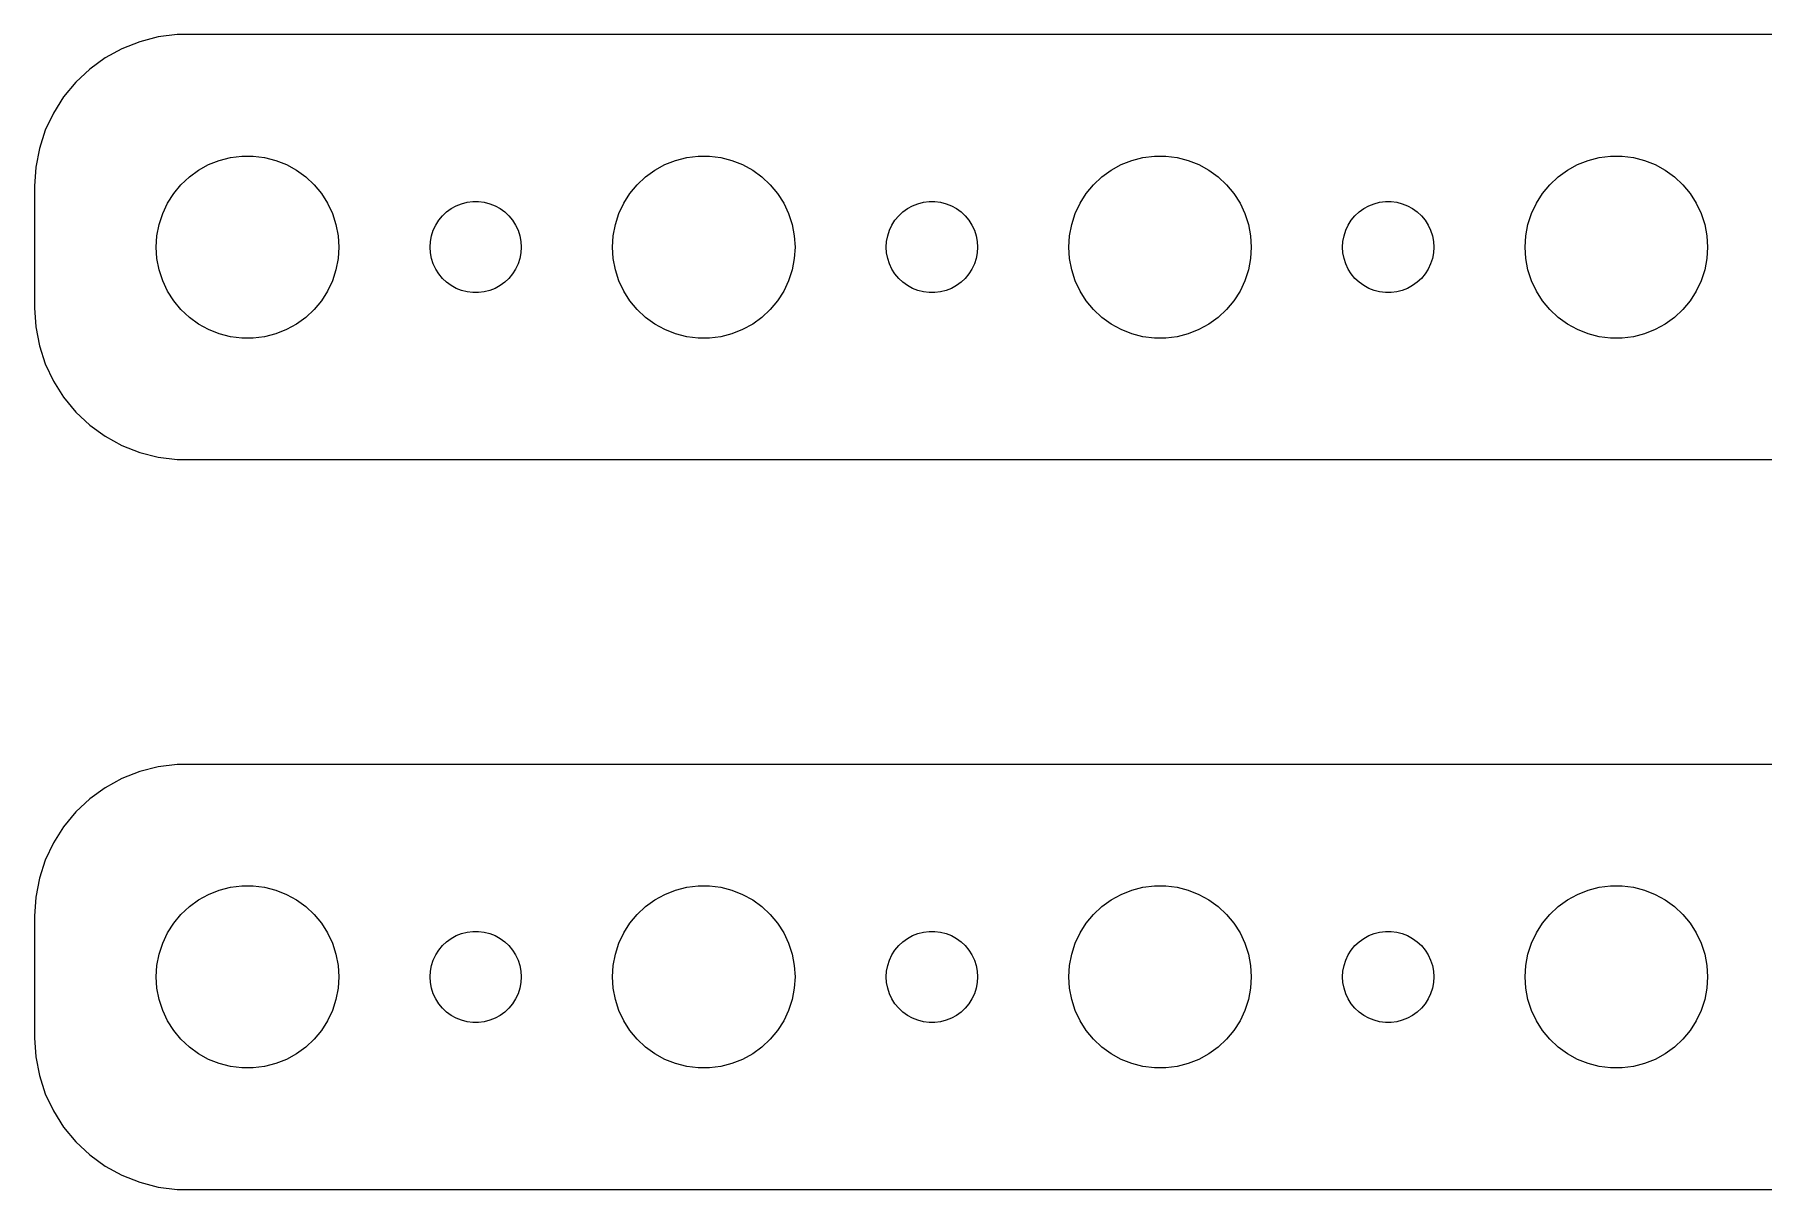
# Model space of a CAD drawing. Header units: metres. Extents: x -240 to 240, y 41 to 79.
# Drawn here: x -239.5 to -182.7, y 41 to 79 of the extents above; entities that cross this region are included whole.
import ezdxf

# ---------------------------------------------------------------- set-up
doc = ezdxf.new("R2010")
doc.units = ezdxf.units.M

msp = doc.modelspace()

# ---------------------------------------------------------------- linework, layer by layer
for p, q in [((-236.629, 78.5241), (-237.179, 78.2216)), ((-236.045, 78.7553), (-236.629, 78.5241)), ((-235.437, 78.9114), (-236.045, 78.7553)), ((-234.814, 78.9901), (-235.437, 78.9114)), ((234.814, 78.9901), (-234.814, 78.9901)), ((-237.179, 78.2216), (-237.687, 77.8526)), ((-238.145, 77.4227), (-238.545, 76.9389)), ((-237.687, 77.8526), (-238.145, 77.4227)), ((-238.545, 76.9389), (-238.882, 76.4088)), ((-238.882, 76.4088), (-239.149, 75.8406)), ((-239.149, 75.8406), (-239.343, 75.2434)), ((-239.343, 75.2434), (-239.461, 74.6267)), ((-239.461, 74.6267), (-239.5, 74)), ((-234.412, 74.3115), (-234.107, 74.533)), ((-234.107, 74.533), (-233.777, 74.7145)), ((-233.777, 74.7145), (-233.427, 74.8532)), ((-233.427, 74.8532), (-233.062, 74.9469)), ((-233.062, 74.9469), (-232.688, 74.9941)), ((-232.688, 74.9941), (-232.312, 74.9941)), ((-232.312, 74.9941), (-231.938, 74.9469)), ((-231.938, 74.9469), (-231.573, 74.8532)), ((-231.573, 74.8532), (-231.223, 74.7145)), ((-231.223, 74.7145), (-230.893, 74.533)), ((-230.893, 74.533), (-230.588, 74.3115)), ((-219.412, 74.3115), (-219.107, 74.533)), ((-219.107, 74.533), (-218.777, 74.7145)), ((-218.777, 74.7145), (-218.427, 74.8532)), ((-218.427, 74.8532), (-218.062, 74.9469)), ((-218.062, 74.9469), (-217.688, 74.9941)), ((-217.688, 74.9941), (-217.312, 74.9941)), ((-217.312, 74.9941), (-216.938, 74.9469)), ((-216.938, 74.9469), (-216.573, 74.8532)), ((-216.573, 74.8532), (-216.223, 74.7145)), ((-216.223, 74.7145), (-215.893, 74.533)), ((-215.893, 74.533), (-215.588, 74.3115)), ((-204.412, 74.3115), (-204.107, 74.533)), ((-204.107, 74.533), (-203.777, 74.7145)), ((-203.777, 74.7145), (-203.427, 74.8532)), ((-203.427, 74.8532), (-203.062, 74.9469)), ((-203.062, 74.9469), (-202.688, 74.9941)), ((-202.688, 74.9941), (-202.312, 74.9941)), ((-202.312, 74.9941), (-201.938, 74.9469)), ((-201.938, 74.9469), (-201.573, 74.8532)), ((-201.573, 74.8532), (-201.223, 74.7145)), ((-201.223, 74.7145), (-200.893, 74.533)), ((-200.893, 74.533), (-200.588, 74.3115)), ((-189.412, 74.3115), (-189.107, 74.533)), ((-189.107, 74.533), (-188.777, 74.7145)), ((-188.777, 74.7145), (-188.427, 74.8532)), ((-188.427, 74.8532), (-188.062, 74.9469)), ((-188.062, 74.9469), (-187.688, 74.9941)), ((-187.688, 74.9941), (-187.312, 74.9941)), ((-187.312, 74.9941), (-186.938, 74.9469)), ((-186.938, 74.9469), (-186.573, 74.8532)), ((-186.573, 74.8532), (-186.223, 74.7145)), ((-186.223, 74.7145), (-185.893, 74.533)), ((-185.893, 74.533), (-185.588, 74.3115)), ((-239.5, 74), (-239.5, 70)), ((-234.927, 73.7634), (-234.687, 74.0536)), ((-234.687, 74.0536), (-234.412, 74.3115)), ((-230.588, 74.3115), (-230.313, 74.0536)), ((-230.313, 74.0536), (-230.073, 73.7634)), ((-219.927, 73.7634), (-219.687, 74.0536)), ((-219.687, 74.0536), (-219.412, 74.3115)), ((-215.588, 74.3115), (-215.313, 74.0536)), ((-215.313, 74.0536), (-215.073, 73.7634)), ((-204.927, 73.7634), (-204.687, 74.0536)), ((-204.687, 74.0536), (-204.412, 74.3115)), ((-200.588, 74.3115), (-200.313, 74.0536)), ((-200.313, 74.0536), (-200.073, 73.7634)), ((-189.927, 73.7634), (-189.687, 74.0536)), ((-189.687, 74.0536), (-189.412, 74.3115)), ((-185.588, 74.3115), (-185.313, 74.0536)), ((-185.313, 74.0536), (-185.073, 73.7634)), ((-235.289, 73.1044), (-235.129, 73.4453)), ((-235.129, 73.4453), (-234.927, 73.7634)), ((-230.073, 73.7634), (-229.871, 73.4453)), ((-229.871, 73.4453), (-229.711, 73.1044)), ((-225.804, 73.2665), (-225.639, 73.3572)), ((-225.639, 73.3572), (-225.464, 73.4266)), ((-225.464, 73.4266), (-225.281, 73.4734)), ((-225.281, 73.4734), (-225.094, 73.497)), ((-225.094, 73.497), (-224.906, 73.497)), ((-224.906, 73.497), (-224.719, 73.4734)), ((-224.719, 73.4734), (-224.536, 73.4266)), ((-224.536, 73.4266), (-224.361, 73.3572)), ((-224.361, 73.3572), (-224.196, 73.2665)), ((-220.289, 73.1044), (-220.129, 73.4453)), ((-220.129, 73.4453), (-219.927, 73.7634)), ((-215.073, 73.7634), (-214.871, 73.4453)), ((-214.871, 73.4453), (-214.711, 73.1044)), ((-210.804, 73.2665), (-210.639, 73.3572)), ((-210.639, 73.3572), (-210.464, 73.4266)), ((-210.464, 73.4266), (-210.281, 73.4734)), ((-210.281, 73.4734), (-210.094, 73.497)), ((-210.094, 73.497), (-209.906, 73.497)), ((-209.906, 73.497), (-209.719, 73.4734)), ((-209.719, 73.4734), (-209.536, 73.4266)), ((-209.536, 73.4266), (-209.361, 73.3572)), ((-209.361, 73.3572), (-209.196, 73.2665)), ((-205.289, 73.1044), (-205.129, 73.4453)), ((-205.129, 73.4453), (-204.927, 73.7634)), ((-200.073, 73.7634), (-199.871, 73.4453)), ((-199.871, 73.4453), (-199.711, 73.1044)), ((-195.804, 73.2665), (-195.639, 73.3572)), ((-195.639, 73.3572), (-195.464, 73.4266)), ((-195.464, 73.4266), (-195.281, 73.4734)), ((-195.281, 73.4734), (-195.094, 73.497)), ((-195.094, 73.497), (-194.906, 73.497)), ((-194.906, 73.497), (-194.719, 73.4734)), ((-194.719, 73.4734), (-194.536, 73.4266)), ((-194.536, 73.4266), (-194.361, 73.3572)), ((-194.361, 73.3572), (-194.196, 73.2665)), ((-190.289, 73.1044), (-190.129, 73.4453)), ((-190.129, 73.4453), (-189.927, 73.7634)), ((-185.073, 73.7634), (-184.871, 73.4453)), ((-184.871, 73.4453), (-184.711, 73.1044)), ((-235.406, 72.7461), (-235.289, 73.1044)), ((-229.711, 73.1044), (-229.594, 72.7461)), ((-226.314, 72.7226), (-226.214, 72.8817)), ((-226.214, 72.8817), (-226.093, 73.0268)), ((-226.093, 73.0268), (-225.956, 73.1558)), ((-225.956, 73.1558), (-225.804, 73.2665)), ((-224.196, 73.2665), (-224.044, 73.1558)), ((-224.044, 73.1558), (-223.907, 73.0268)), ((-223.907, 73.0268), (-223.786, 72.8817)), ((-223.786, 72.8817), (-223.686, 72.7226)), ((-220.406, 72.7461), (-220.289, 73.1044)), ((-214.711, 73.1044), (-214.594, 72.7461)), ((-211.314, 72.7226), (-211.214, 72.8817)), ((-211.214, 72.8817), (-211.093, 73.0268)), ((-211.093, 73.0268), (-210.956, 73.1558)), ((-210.956, 73.1558), (-210.804, 73.2665)), ((-209.196, 73.2665), (-209.044, 73.1558)), ((-209.044, 73.1558), (-208.907, 73.0268)), ((-208.907, 73.0268), (-208.786, 72.8817)), ((-208.786, 72.8817), (-208.686, 72.7226)), ((-205.406, 72.7461), (-205.289, 73.1044)), ((-199.711, 73.1044), (-199.594, 72.7461)), ((-196.314, 72.7226), (-196.214, 72.8817)), ((-196.214, 72.8817), (-196.093, 73.0268)), ((-196.093, 73.0268), (-195.956, 73.1558)), ((-195.956, 73.1558), (-195.804, 73.2665)), ((-194.196, 73.2665), (-194.044, 73.1558)), ((-194.044, 73.1558), (-193.907, 73.0268)), ((-193.907, 73.0268), (-193.786, 72.8817)), ((-193.786, 72.8817), (-193.686, 72.7226)), ((-190.406, 72.7461), (-190.289, 73.1044)), ((-184.711, 73.1044), (-184.594, 72.7461)), ((-235.5, 72), (-235.476, 72.376)), ((-235.476, 72.376), (-235.406, 72.7461)), ((-229.594, 72.7461), (-229.524, 72.376)), ((-229.524, 72.376), (-229.5, 72)), ((-226.5, 72), (-226.488, 72.188)), ((-226.488, 72.188), (-226.453, 72.373)), ((-226.453, 72.373), (-226.395, 72.5522)), ((-226.395, 72.5522), (-226.314, 72.7226)), ((-223.686, 72.7226), (-223.605, 72.5522)), ((-223.605, 72.5522), (-223.547, 72.373)), ((-223.547, 72.373), (-223.512, 72.188)), ((-223.512, 72.188), (-223.5, 72)), ((-220.5, 72), (-220.476, 72.376)), ((-220.476, 72.376), (-220.406, 72.7461)), ((-214.594, 72.7461), (-214.524, 72.376)), ((-214.524, 72.376), (-214.5, 72)), ((-211.5, 72), (-211.488, 72.188)), ((-211.488, 72.188), (-211.453, 72.373)), ((-211.453, 72.373), (-211.395, 72.5522)), ((-211.395, 72.5522), (-211.314, 72.7226)), ((-208.686, 72.7226), (-208.605, 72.5522)), ((-208.605, 72.5522), (-208.547, 72.373)), ((-208.547, 72.373), (-208.512, 72.188)), ((-208.512, 72.188), (-208.5, 72)), ((-205.5, 72), (-205.476, 72.376)), ((-205.476, 72.376), (-205.406, 72.7461)), ((-199.594, 72.7461), (-199.524, 72.376)), ((-199.524, 72.376), (-199.5, 72)), ((-196.5, 72), (-196.488, 72.188)), ((-196.488, 72.188), (-196.453, 72.373)), ((-196.453, 72.373), (-196.395, 72.5522)), ((-196.395, 72.5522), (-196.314, 72.7226)), ((-193.686, 72.7226), (-193.605, 72.5522)), ((-193.605, 72.5522), (-193.547, 72.373)), ((-193.547, 72.373), (-193.512, 72.188)), ((-193.512, 72.188), (-193.5, 72)), ((-190.5, 72), (-190.476, 72.376)), ((-190.476, 72.376), (-190.406, 72.7461)), ((-184.594, 72.7461), (-184.524, 72.376)), ((-184.524, 72.376), (-184.5, 72)), ((-235.476, 71.624), (-235.5, 72)), ((-235.406, 71.2539), (-235.476, 71.624)), ((-229.524, 71.624), (-229.594, 71.2539)), ((-229.5, 72), (-229.524, 71.624)), ((-226.488, 71.812), (-226.5, 72)), ((-226.453, 71.627), (-226.488, 71.812)), ((-226.395, 71.4478), (-226.453, 71.627)), ((-223.547, 71.627), (-223.605, 71.4478)), ((-223.512, 71.812), (-223.547, 71.627)), ((-223.5, 72), (-223.512, 71.812)), ((-220.476, 71.624), (-220.5, 72)), ((-220.406, 71.2539), (-220.476, 71.624)), ((-214.524, 71.624), (-214.594, 71.2539)), ((-214.5, 72), (-214.524, 71.624)), ((-211.488, 71.812), (-211.5, 72)), ((-211.453, 71.627), (-211.488, 71.812)), ((-211.395, 71.4478), (-211.453, 71.627)), ((-208.547, 71.627), (-208.605, 71.4478)), ((-208.512, 71.812), (-208.547, 71.627)), ((-208.5, 72), (-208.512, 71.812)), ((-205.476, 71.624), (-205.5, 72)), ((-205.406, 71.2539), (-205.476, 71.624)), ((-199.524, 71.624), (-199.594, 71.2539)), ((-199.5, 72), (-199.524, 71.624)), ((-196.488, 71.812), (-196.5, 72)), ((-196.453, 71.627), (-196.488, 71.812)), ((-196.395, 71.4478), (-196.453, 71.627)), ((-193.547, 71.627), (-193.605, 71.4478)), ((-193.512, 71.812), (-193.547, 71.627)), ((-193.5, 72), (-193.512, 71.812)), ((-190.476, 71.624), (-190.5, 72)), ((-190.406, 71.2539), (-190.476, 71.624)), ((-184.524, 71.624), (-184.594, 71.2539)), ((-184.5, 72), (-184.524, 71.624)), ((-235.289, 70.8956), (-235.406, 71.2539)), ((-229.594, 71.2539), (-229.711, 70.8956)), ((-226.314, 71.2774), (-226.395, 71.4478)), ((-226.214, 71.1183), (-226.314, 71.2774)), ((-226.093, 70.9732), (-226.214, 71.1183)), ((-223.786, 71.1183), (-223.907, 70.9732)), ((-223.686, 71.2774), (-223.786, 71.1183)), ((-223.605, 71.4478), (-223.686, 71.2774)), ((-220.289, 70.8956), (-220.406, 71.2539)), ((-214.594, 71.2539), (-214.711, 70.8956)), ((-211.314, 71.2774), (-211.395, 71.4478)), ((-211.214, 71.1183), (-211.314, 71.2774)), ((-211.093, 70.9732), (-211.214, 71.1183)), ((-208.786, 71.1183), (-208.907, 70.9732)), ((-208.686, 71.2774), (-208.786, 71.1183)), ((-208.605, 71.4478), (-208.686, 71.2774)), ((-205.289, 70.8956), (-205.406, 71.2539)), ((-199.594, 71.2539), (-199.711, 70.8956)), ((-196.314, 71.2774), (-196.395, 71.4478)), ((-196.214, 71.1183), (-196.314, 71.2774)), ((-196.093, 70.9732), (-196.214, 71.1183)), ((-193.786, 71.1183), (-193.907, 70.9732)), ((-193.686, 71.2774), (-193.786, 71.1183)), ((-193.605, 71.4478), (-193.686, 71.2774)), ((-190.289, 70.8956), (-190.406, 71.2539)), ((-184.594, 71.2539), (-184.711, 70.8956)), ((-235.129, 70.5547), (-235.289, 70.8956)), ((-234.927, 70.2366), (-235.129, 70.5547)), ((-229.871, 70.5547), (-230.073, 70.2366)), ((-229.711, 70.8956), (-229.871, 70.5547)), ((-225.956, 70.8442), (-226.093, 70.9732)), ((-225.804, 70.7335), (-225.956, 70.8442)), ((-225.639, 70.6428), (-225.804, 70.7335)), ((-225.464, 70.5734), (-225.639, 70.6428)), ((-225.281, 70.5266), (-225.464, 70.5734)), ((-225.094, 70.503), (-225.281, 70.5266)), ((-224.906, 70.503), (-225.094, 70.503)), ((-224.719, 70.5266), (-224.906, 70.503)), ((-224.536, 70.5734), (-224.719, 70.5266)), ((-224.361, 70.6428), (-224.536, 70.5734)), ((-224.196, 70.7335), (-224.361, 70.6428)), ((-224.044, 70.8442), (-224.196, 70.7335)), ((-223.907, 70.9732), (-224.044, 70.8442)), ((-220.129, 70.5547), (-220.289, 70.8956)), ((-219.927, 70.2366), (-220.129, 70.5547)), ((-214.871, 70.5547), (-215.073, 70.2366)), ((-214.711, 70.8956), (-214.871, 70.5547)), ((-210.956, 70.8442), (-211.093, 70.9732)), ((-210.804, 70.7335), (-210.956, 70.8442)), ((-210.639, 70.6428), (-210.804, 70.7335)), ((-210.464, 70.5734), (-210.639, 70.6428)), ((-210.281, 70.5266), (-210.464, 70.5734)), ((-210.094, 70.503), (-210.281, 70.5266)), ((-209.906, 70.503), (-210.094, 70.503)), ((-209.719, 70.5266), (-209.906, 70.503)), ((-209.536, 70.5734), (-209.719, 70.5266)), ((-209.361, 70.6428), (-209.536, 70.5734)), ((-209.196, 70.7335), (-209.361, 70.6428)), ((-209.044, 70.8442), (-209.196, 70.7335)), ((-208.907, 70.9732), (-209.044, 70.8442)), ((-205.129, 70.5547), (-205.289, 70.8956)), ((-204.927, 70.2366), (-205.129, 70.5547)), ((-199.871, 70.5547), (-200.073, 70.2366)), ((-199.711, 70.8956), (-199.871, 70.5547)), ((-195.956, 70.8442), (-196.093, 70.9732)), ((-195.804, 70.7335), (-195.956, 70.8442)), ((-195.639, 70.6428), (-195.804, 70.7335)), ((-195.464, 70.5734), (-195.639, 70.6428)), ((-195.281, 70.5266), (-195.464, 70.5734)), ((-195.094, 70.503), (-195.281, 70.5266)), ((-194.906, 70.503), (-195.094, 70.503)), ((-194.719, 70.5266), (-194.906, 70.503)), ((-194.536, 70.5734), (-194.719, 70.5266)), ((-194.361, 70.6428), (-194.536, 70.5734)), ((-194.196, 70.7335), (-194.361, 70.6428)), ((-194.044, 70.8442), (-194.196, 70.7335)), ((-193.907, 70.9732), (-194.044, 70.8442)), ((-190.129, 70.5547), (-190.289, 70.8956)), ((-189.927, 70.2366), (-190.129, 70.5547)), ((-184.871, 70.5547), (-185.073, 70.2366)), ((-184.711, 70.8956), (-184.871, 70.5547)), ((-239.5, 70), (-239.461, 69.3733)), ((-234.687, 69.9464), (-234.927, 70.2366)), ((-234.412, 69.6885), (-234.687, 69.9464)), ((-230.313, 69.9464), (-230.588, 69.6885)), ((-230.073, 70.2366), (-230.313, 69.9464)), ((-219.687, 69.9464), (-219.927, 70.2366)), ((-219.412, 69.6885), (-219.687, 69.9464)), ((-215.313, 69.9464), (-215.588, 69.6885)), ((-215.073, 70.2366), (-215.313, 69.9464)), ((-204.687, 69.9464), (-204.927, 70.2366)), ((-204.412, 69.6885), (-204.687, 69.9464)), ((-200.313, 69.9464), (-200.588, 69.6885)), ((-200.073, 70.2366), (-200.313, 69.9464)), ((-189.687, 69.9464), (-189.927, 70.2366)), ((-189.412, 69.6885), (-189.687, 69.9464)), ((-185.313, 69.9464), (-185.588, 69.6885)), ((-185.073, 70.2366), (-185.313, 69.9464)), ((-239.461, 69.3733), (-239.343, 68.7566)), ((-234.107, 69.467), (-234.412, 69.6885)), ((-233.777, 69.2855), (-234.107, 69.467)), ((-230.893, 69.467), (-231.223, 69.2855)), ((-230.588, 69.6885), (-230.893, 69.467)), ((-219.107, 69.467), (-219.412, 69.6885)), ((-218.777, 69.2855), (-219.107, 69.467)), ((-215.893, 69.467), (-216.223, 69.2855)), ((-215.588, 69.6885), (-215.893, 69.467)), ((-204.107, 69.467), (-204.412, 69.6885)), ((-203.777, 69.2855), (-204.107, 69.467)), ((-200.893, 69.467), (-201.223, 69.2855)), ((-200.588, 69.6885), (-200.893, 69.467)), ((-189.107, 69.467), (-189.412, 69.6885)), ((-188.777, 69.2855), (-189.107, 69.467)), ((-185.893, 69.467), (-186.223, 69.2855)), ((-185.588, 69.6885), (-185.893, 69.467)), ((-233.427, 69.1468), (-233.777, 69.2855)), ((-233.062, 69.0531), (-233.427, 69.1468)), ((-232.688, 69.0059), (-233.062, 69.0531)), ((-232.312, 69.0059), (-232.688, 69.0059)), ((-231.938, 69.0531), (-232.312, 69.0059)), ((-231.573, 69.1468), (-231.938, 69.0531)), ((-231.223, 69.2855), (-231.573, 69.1468)), ((-218.427, 69.1468), (-218.777, 69.2855)), ((-218.062, 69.0531), (-218.427, 69.1468)), ((-217.688, 69.0059), (-218.062, 69.0531)), ((-217.312, 69.0059), (-217.688, 69.0059)), ((-216.938, 69.0531), (-217.312, 69.0059)), ((-216.573, 69.1468), (-216.938, 69.0531)), ((-216.223, 69.2855), (-216.573, 69.1468)), ((-203.427, 69.1468), (-203.777, 69.2855)), ((-203.062, 69.0531), (-203.427, 69.1468)), ((-202.688, 69.0059), (-203.062, 69.0531)), ((-202.312, 69.0059), (-202.688, 69.0059)), ((-201.938, 69.0531), (-202.312, 69.0059)), ((-201.573, 69.1468), (-201.938, 69.0531)), ((-201.223, 69.2855), (-201.573, 69.1468)), ((-188.427, 69.1468), (-188.777, 69.2855)), ((-188.062, 69.0531), (-188.427, 69.1468)), ((-187.688, 69.0059), (-188.062, 69.0531)), ((-187.312, 69.0059), (-187.688, 69.0059)), ((-186.938, 69.0531), (-187.312, 69.0059)), ((-186.573, 69.1468), (-186.938, 69.0531)), ((-186.223, 69.2855), (-186.573, 69.1468)), ((-239.343, 68.7566), (-239.149, 68.1594)), ((-239.149, 68.1594), (-238.882, 67.5912)), ((-238.882, 67.5912), (-238.545, 67.0611)), ((-238.545, 67.0611), (-238.145, 66.5773)), ((-238.145, 66.5773), (-237.687, 66.1474)), ((-237.687, 66.1474), (-237.179, 65.7784)), ((-237.179, 65.7784), (-236.629, 65.4759)), ((-236.629, 65.4759), (-236.045, 65.2447)), ((-236.045, 65.2447), (-235.437, 65.0886)), ((-235.437, 65.0886), (-234.814, 65.0099)), ((-234.814, 65.0099), (234.814, 65.0099)), ((-236.045, 54.7553), (-236.629, 54.5241)), ((-235.437, 54.9114), (-236.045, 54.7553)), ((-234.814, 54.9901), (-235.437, 54.9114)), ((234.814, 54.9901), (-234.814, 54.9901)), ((-237.179, 54.2216), (-237.687, 53.8526)), ((-236.629, 54.5241), (-237.179, 54.2216)), ((-237.687, 53.8526), (-238.145, 53.4227)), ((-238.545, 52.9389), (-238.882, 52.4088)), ((-238.145, 53.4227), (-238.545, 52.9389)), ((-238.882, 52.4088), (-239.149, 51.8406)), ((-239.149, 51.8406), (-239.343, 51.2434)), ((-239.343, 51.2434), (-239.461, 50.6267)), ((-239.461, 50.6267), (-239.5, 50)), ((-234.107, 50.533), (-233.777, 50.7145)), ((-233.777, 50.7145), (-233.427, 50.8532)), ((-233.427, 50.8532), (-233.062, 50.9469)), ((-233.062, 50.9469), (-232.688, 50.9941)), ((-232.688, 50.9941), (-232.312, 50.9941)), ((-232.312, 50.9941), (-231.938, 50.9469)), ((-231.938, 50.9469), (-231.573, 50.8532)), ((-231.573, 50.8532), (-231.223, 50.7145)), ((-231.223, 50.7145), (-230.893, 50.533)), ((-219.107, 50.533), (-218.777, 50.7145)), ((-218.777, 50.7145), (-218.427, 50.8532)), ((-218.427, 50.8532), (-218.062, 50.9469)), ((-218.062, 50.9469), (-217.688, 50.9941)), ((-217.688, 50.9941), (-217.312, 50.9941)), ((-217.312, 50.9941), (-216.938, 50.9469)), ((-216.938, 50.9469), (-216.573, 50.8532)), ((-216.573, 50.8532), (-216.223, 50.7145)), ((-216.223, 50.7145), (-215.893, 50.533)), ((-204.107, 50.533), (-203.777, 50.7145)), ((-203.777, 50.7145), (-203.427, 50.8532)), ((-203.427, 50.8532), (-203.062, 50.9469)), ((-203.062, 50.9469), (-202.688, 50.9941)), ((-202.688, 50.9941), (-202.312, 50.9941)), ((-202.312, 50.9941), (-201.938, 50.9469)), ((-201.938, 50.9469), (-201.573, 50.8532)), ((-201.573, 50.8532), (-201.223, 50.7145)), ((-201.223, 50.7145), (-200.893, 50.533)), ((-189.107, 50.533), (-188.777, 50.7145)), ((-188.777, 50.7145), (-188.427, 50.8532)), ((-188.427, 50.8532), (-188.062, 50.9469)), ((-188.062, 50.9469), (-187.688, 50.9941)), ((-187.688, 50.9941), (-187.312, 50.9941)), ((-187.312, 50.9941), (-186.938, 50.9469)), ((-186.938, 50.9469), (-186.573, 50.8532)), ((-186.573, 50.8532), (-186.223, 50.7145)), ((-186.223, 50.7145), (-185.893, 50.533)), ((-234.927, 49.7634), (-234.687, 50.0536)), ((-234.687, 50.0536), (-234.412, 50.3115)), ((-234.412, 50.3115), (-234.107, 50.533)), ((-230.893, 50.533), (-230.588, 50.3115)), ((-230.588, 50.3115), (-230.313, 50.0536)), ((-230.313, 50.0536), (-230.073, 49.7634)), ((-219.927, 49.7634), (-219.687, 50.0536)), ((-219.687, 50.0536), (-219.412, 50.3115)), ((-219.412, 50.3115), (-219.107, 50.533)), ((-215.893, 50.533), (-215.588, 50.3115)), ((-215.588, 50.3115), (-215.313, 50.0536)), ((-215.313, 50.0536), (-215.073, 49.7634)), ((-204.927, 49.7634), (-204.687, 50.0536)), ((-204.687, 50.0536), (-204.412, 50.3115)), ((-204.412, 50.3115), (-204.107, 50.533)), ((-200.893, 50.533), (-200.588, 50.3115)), ((-200.588, 50.3115), (-200.313, 50.0536)), ((-200.313, 50.0536), (-200.073, 49.7634)), ((-189.927, 49.7634), (-189.687, 50.0536)), ((-189.687, 50.0536), (-189.412, 50.3115)), ((-189.412, 50.3115), (-189.107, 50.533)), ((-185.893, 50.533), (-185.588, 50.3115)), ((-185.588, 50.3115), (-185.313, 50.0536)), ((-185.313, 50.0536), (-185.073, 49.7634)), ((-239.5, 50), (-239.5, 46)), ((-235.129, 49.4453), (-234.927, 49.7634)), ((-230.073, 49.7634), (-229.871, 49.4453)), ((-225.464, 49.4266), (-225.281, 49.4734)), ((-225.281, 49.4734), (-225.094, 49.497)), ((-225.094, 49.497), (-224.906, 49.497)), ((-224.906, 49.497), (-224.719, 49.4734)), ((-224.719, 49.4734), (-224.536, 49.4266)), ((-220.129, 49.4453), (-219.927, 49.7634)), ((-215.073, 49.7634), (-214.871, 49.4453)), ((-210.464, 49.4266), (-210.281, 49.4734)), ((-210.281, 49.4734), (-210.094, 49.497)), ((-210.094, 49.497), (-209.906, 49.497)), ((-209.906, 49.497), (-209.719, 49.4734)), ((-209.719, 49.4734), (-209.536, 49.4266)), ((-205.129, 49.4453), (-204.927, 49.7634)), ((-200.073, 49.7634), (-199.871, 49.4453)), ((-195.464, 49.4266), (-195.281, 49.4734)), ((-195.281, 49.4734), (-195.094, 49.497)), ((-195.094, 49.497), (-194.906, 49.497)), ((-194.906, 49.497), (-194.719, 49.4734)), ((-194.719, 49.4734), (-194.536, 49.4266)), ((-190.129, 49.4453), (-189.927, 49.7634)), ((-185.073, 49.7634), (-184.871, 49.4453)), ((-235.406, 48.7461), (-235.289, 49.1044)), ((-235.289, 49.1044), (-235.129, 49.4453)), ((-229.871, 49.4453), (-229.711, 49.1044)), ((-229.711, 49.1044), (-229.594, 48.7461)), ((-226.314, 48.7226), (-226.214, 48.8817)), ((-226.214, 48.8817), (-226.093, 49.0268)), ((-226.093, 49.0268), (-225.956, 49.1558)), ((-225.956, 49.1558), (-225.804, 49.2665)), ((-225.804, 49.2665), (-225.639, 49.3572)), ((-225.639, 49.3572), (-225.464, 49.4266)), ((-224.536, 49.4266), (-224.361, 49.3572)), ((-224.361, 49.3572), (-224.196, 49.2665)), ((-224.196, 49.2665), (-224.044, 49.1558)), ((-224.044, 49.1558), (-223.907, 49.0268)), ((-223.907, 49.0268), (-223.786, 48.8817)), ((-223.786, 48.8817), (-223.686, 48.7226)), ((-220.406, 48.7461), (-220.289, 49.1044)), ((-220.289, 49.1044), (-220.129, 49.4453)), ((-214.871, 49.4453), (-214.711, 49.1044)), ((-214.711, 49.1044), (-214.594, 48.7461)), ((-211.314, 48.7226), (-211.214, 48.8817)), ((-211.214, 48.8817), (-211.093, 49.0268)), ((-211.093, 49.0268), (-210.956, 49.1558)), ((-210.956, 49.1558), (-210.804, 49.2665)), ((-210.804, 49.2665), (-210.639, 49.3572)), ((-210.639, 49.3572), (-210.464, 49.4266)), ((-209.536, 49.4266), (-209.361, 49.3572)), ((-209.361, 49.3572), (-209.196, 49.2665)), ((-209.196, 49.2665), (-209.044, 49.1558)), ((-209.044, 49.1558), (-208.907, 49.0268)), ((-208.907, 49.0268), (-208.786, 48.8817)), ((-208.786, 48.8817), (-208.686, 48.7226)), ((-205.406, 48.7461), (-205.289, 49.1044)), ((-205.289, 49.1044), (-205.129, 49.4453)), ((-199.871, 49.4453), (-199.711, 49.1044)), ((-199.711, 49.1044), (-199.594, 48.7461)), ((-196.314, 48.7226), (-196.214, 48.8817)), ((-196.214, 48.8817), (-196.093, 49.0268)), ((-196.093, 49.0268), (-195.956, 49.1558)), ((-195.956, 49.1558), (-195.804, 49.2665)), ((-195.804, 49.2665), (-195.639, 49.3572)), ((-195.639, 49.3572), (-195.464, 49.4266)), ((-194.536, 49.4266), (-194.361, 49.3572)), ((-194.361, 49.3572), (-194.196, 49.2665)), ((-194.196, 49.2665), (-194.044, 49.1558)), ((-194.044, 49.1558), (-193.907, 49.0268)), ((-193.907, 49.0268), (-193.786, 48.8817)), ((-193.786, 48.8817), (-193.686, 48.7226)), ((-190.406, 48.7461), (-190.289, 49.1044)), ((-190.289, 49.1044), (-190.129, 49.4453)), ((-184.871, 49.4453), (-184.711, 49.1044)), ((-184.711, 49.1044), (-184.594, 48.7461)), ((-235.5, 48), (-235.476, 48.376)), ((-235.476, 48.376), (-235.406, 48.7461)), ((-229.594, 48.7461), (-229.524, 48.376)), ((-229.524, 48.376), (-229.5, 48)), ((-226.488, 48.188), (-226.453, 48.373)), ((-226.453, 48.373), (-226.395, 48.5522)), ((-226.395, 48.5522), (-226.314, 48.7226)), ((-223.686, 48.7226), (-223.605, 48.5522)), ((-223.605, 48.5522), (-223.547, 48.373)), ((-223.547, 48.373), (-223.512, 48.188)), ((-220.5, 48), (-220.476, 48.376)), ((-220.476, 48.376), (-220.406, 48.7461)), ((-214.594, 48.7461), (-214.524, 48.376)), ((-214.524, 48.376), (-214.5, 48)), ((-211.488, 48.188), (-211.453, 48.373)), ((-211.453, 48.373), (-211.395, 48.5522)), ((-211.395, 48.5522), (-211.314, 48.7226)), ((-208.686, 48.7226), (-208.605, 48.5522)), ((-208.605, 48.5522), (-208.547, 48.373)), ((-208.547, 48.373), (-208.512, 48.188)), ((-205.5, 48), (-205.476, 48.376)), ((-205.476, 48.376), (-205.406, 48.7461)), ((-199.594, 48.7461), (-199.524, 48.376)), ((-199.524, 48.376), (-199.5, 48)), ((-196.488, 48.188), (-196.453, 48.373)), ((-196.453, 48.373), (-196.395, 48.5522)), ((-196.395, 48.5522), (-196.314, 48.7226)), ((-193.686, 48.7226), (-193.605, 48.5522)), ((-193.605, 48.5522), (-193.547, 48.373)), ((-193.547, 48.373), (-193.512, 48.188)), ((-190.5, 48), (-190.476, 48.376)), ((-190.476, 48.376), (-190.406, 48.7461)), ((-184.594, 48.7461), (-184.524, 48.376)), ((-184.524, 48.376), (-184.5, 48)), ((-235.476, 47.624), (-235.5, 48)), ((-229.5, 48), (-229.524, 47.624)), ((-226.5, 48), (-226.488, 48.188)), ((-226.488, 47.812), (-226.5, 48)), ((-226.453, 47.627), (-226.488, 47.812)), ((-223.512, 47.812), (-223.547, 47.627)), ((-223.512, 48.188), (-223.5, 48)), ((-223.5, 48), (-223.512, 47.812)), ((-220.476, 47.624), (-220.5, 48)), ((-214.5, 48), (-214.524, 47.624)), ((-211.5, 48), (-211.488, 48.188)), ((-211.488, 47.812), (-211.5, 48)), ((-211.453, 47.627), (-211.488, 47.812)), ((-208.512, 47.812), (-208.547, 47.627)), ((-208.512, 48.188), (-208.5, 48)), ((-208.5, 48), (-208.512, 47.812)), ((-205.476, 47.624), (-205.5, 48)), ((-199.5, 48), (-199.524, 47.624)), ((-196.5, 48), (-196.488, 48.188)), ((-196.488, 47.812), (-196.5, 48)), ((-196.453, 47.627), (-196.488, 47.812)), ((-193.512, 47.812), (-193.547, 47.627)), ((-193.512, 48.188), (-193.5, 48)), ((-193.5, 48), (-193.512, 47.812)), ((-190.476, 47.624), (-190.5, 48)), ((-184.5, 48), (-184.524, 47.624)), ((-235.406, 47.2539), (-235.476, 47.624)), ((-235.289, 46.8956), (-235.406, 47.2539)), ((-229.594, 47.2539), (-229.711, 46.8956)), ((-229.524, 47.624), (-229.594, 47.2539)), ((-226.395, 47.4478), (-226.453, 47.627)), ((-226.314, 47.2774), (-226.395, 47.4478)), ((-226.214, 47.1183), (-226.314, 47.2774)), ((-223.686, 47.2774), (-223.786, 47.1183)), ((-223.605, 47.4478), (-223.686, 47.2774)), ((-223.547, 47.627), (-223.605, 47.4478)), ((-220.406, 47.2539), (-220.476, 47.624)), ((-220.289, 46.8956), (-220.406, 47.2539)), ((-214.594, 47.2539), (-214.711, 46.8956)), ((-214.524, 47.624), (-214.594, 47.2539)), ((-211.395, 47.4478), (-211.453, 47.627)), ((-211.314, 47.2774), (-211.395, 47.4478)), ((-211.214, 47.1183), (-211.314, 47.2774)), ((-208.686, 47.2774), (-208.786, 47.1183)), ((-208.605, 47.4478), (-208.686, 47.2774)), ((-208.547, 47.627), (-208.605, 47.4478)), ((-205.406, 47.2539), (-205.476, 47.624)), ((-205.289, 46.8956), (-205.406, 47.2539)), ((-199.594, 47.2539), (-199.711, 46.8956)), ((-199.524, 47.624), (-199.594, 47.2539)), ((-196.395, 47.4478), (-196.453, 47.627)), ((-196.314, 47.2774), (-196.395, 47.4478)), ((-196.214, 47.1183), (-196.314, 47.2774)), ((-193.686, 47.2774), (-193.786, 47.1183)), ((-193.605, 47.4478), (-193.686, 47.2774)), ((-193.547, 47.627), (-193.605, 47.4478)), ((-190.406, 47.2539), (-190.476, 47.624)), ((-190.289, 46.8956), (-190.406, 47.2539)), ((-184.594, 47.2539), (-184.711, 46.8956)), ((-184.524, 47.624), (-184.594, 47.2539)), ((-235.129, 46.5547), (-235.289, 46.8956)), ((-229.711, 46.8956), (-229.871, 46.5547)), ((-226.093, 46.9732), (-226.214, 47.1183)), ((-225.956, 46.8442), (-226.093, 46.9732)), ((-225.804, 46.7335), (-225.956, 46.8442)), ((-225.639, 46.6428), (-225.804, 46.7335)), ((-225.464, 46.5734), (-225.639, 46.6428)), ((-224.361, 46.6428), (-224.536, 46.5734)), ((-224.196, 46.7335), (-224.361, 46.6428)), ((-224.044, 46.8442), (-224.196, 46.7335)), ((-223.907, 46.9732), (-224.044, 46.8442)), ((-223.786, 47.1183), (-223.907, 46.9732)), ((-220.129, 46.5547), (-220.289, 46.8956)), ((-214.711, 46.8956), (-214.871, 46.5547)), ((-211.093, 46.9732), (-211.214, 47.1183)), ((-210.956, 46.8442), (-211.093, 46.9732)), ((-210.804, 46.7335), (-210.956, 46.8442)), ((-210.639, 46.6428), (-210.804, 46.7335)), ((-210.464, 46.5734), (-210.639, 46.6428)), ((-209.361, 46.6428), (-209.536, 46.5734)), ((-209.196, 46.7335), (-209.361, 46.6428)), ((-209.044, 46.8442), (-209.196, 46.7335)), ((-208.907, 46.9732), (-209.044, 46.8442)), ((-208.786, 47.1183), (-208.907, 46.9732)), ((-205.129, 46.5547), (-205.289, 46.8956)), ((-199.711, 46.8956), (-199.871, 46.5547)), ((-196.093, 46.9732), (-196.214, 47.1183)), ((-195.956, 46.8442), (-196.093, 46.9732)), ((-195.804, 46.7335), (-195.956, 46.8442)), ((-195.639, 46.6428), (-195.804, 46.7335)), ((-195.464, 46.5734), (-195.639, 46.6428)), ((-194.361, 46.6428), (-194.536, 46.5734)), ((-194.196, 46.7335), (-194.361, 46.6428)), ((-194.044, 46.8442), (-194.196, 46.7335)), ((-193.907, 46.9732), (-194.044, 46.8442)), ((-193.786, 47.1183), (-193.907, 46.9732)), ((-190.129, 46.5547), (-190.289, 46.8956)), ((-184.711, 46.8956), (-184.871, 46.5547)), ((-234.927, 46.2366), (-235.129, 46.5547)), ((-234.687, 45.9464), (-234.927, 46.2366)), ((-230.073, 46.2366), (-230.313, 45.9464)), ((-229.871, 46.5547), (-230.073, 46.2366)), ((-225.281, 46.5266), (-225.464, 46.5734)), ((-225.094, 46.503), (-225.281, 46.5266)), ((-224.906, 46.503), (-225.094, 46.503)), ((-224.719, 46.5266), (-224.906, 46.503)), ((-224.536, 46.5734), (-224.719, 46.5266)), ((-219.927, 46.2366), (-220.129, 46.5547)), ((-219.687, 45.9464), (-219.927, 46.2366)), ((-215.073, 46.2366), (-215.313, 45.9464)), ((-214.871, 46.5547), (-215.073, 46.2366)), ((-210.281, 46.5266), (-210.464, 46.5734)), ((-210.094, 46.503), (-210.281, 46.5266)), ((-209.906, 46.503), (-210.094, 46.503)), ((-209.719, 46.5266), (-209.906, 46.503)), ((-209.536, 46.5734), (-209.719, 46.5266)), ((-204.927, 46.2366), (-205.129, 46.5547)), ((-204.687, 45.9464), (-204.927, 46.2366)), ((-200.073, 46.2366), (-200.313, 45.9464)), ((-199.871, 46.5547), (-200.073, 46.2366)), ((-195.281, 46.5266), (-195.464, 46.5734)), ((-195.094, 46.503), (-195.281, 46.5266)), ((-194.906, 46.503), (-195.094, 46.503)), ((-194.719, 46.5266), (-194.906, 46.503)), ((-194.536, 46.5734), (-194.719, 46.5266)), ((-189.927, 46.2366), (-190.129, 46.5547)), ((-189.687, 45.9464), (-189.927, 46.2366)), ((-185.073, 46.2366), (-185.313, 45.9464)), ((-184.871, 46.5547), (-185.073, 46.2366)), ((-239.5, 46), (-239.461, 45.3733)), ((-234.412, 45.6885), (-234.687, 45.9464)), ((-234.107, 45.467), (-234.412, 45.6885)), ((-230.588, 45.6885), (-230.893, 45.467)), ((-230.313, 45.9464), (-230.588, 45.6885)), ((-219.412, 45.6885), (-219.687, 45.9464)), ((-219.107, 45.467), (-219.412, 45.6885)), ((-215.588, 45.6885), (-215.893, 45.467)), ((-215.313, 45.9464), (-215.588, 45.6885)), ((-204.412, 45.6885), (-204.687, 45.9464)), ((-204.107, 45.467), (-204.412, 45.6885)), ((-200.588, 45.6885), (-200.893, 45.467)), ((-200.313, 45.9464), (-200.588, 45.6885)), ((-189.412, 45.6885), (-189.687, 45.9464)), ((-189.107, 45.467), (-189.412, 45.6885)), ((-185.588, 45.6885), (-185.893, 45.467)), ((-185.313, 45.9464), (-185.588, 45.6885)), ((-239.461, 45.3733), (-239.343, 44.7566)), ((-233.777, 45.2855), (-234.107, 45.467)), ((-233.427, 45.1468), (-233.777, 45.2855)), ((-233.062, 45.0531), (-233.427, 45.1468)), ((-232.688, 45.0059), (-233.062, 45.0531)), ((-232.312, 45.0059), (-232.688, 45.0059)), ((-231.938, 45.0531), (-232.312, 45.0059)), ((-231.573, 45.1468), (-231.938, 45.0531)), ((-231.223, 45.2855), (-231.573, 45.1468)), ((-230.893, 45.467), (-231.223, 45.2855)), ((-218.777, 45.2855), (-219.107, 45.467)), ((-218.427, 45.1468), (-218.777, 45.2855)), ((-218.062, 45.0531), (-218.427, 45.1468)), ((-217.688, 45.0059), (-218.062, 45.0531)), ((-217.312, 45.0059), (-217.688, 45.0059)), ((-216.938, 45.0531), (-217.312, 45.0059)), ((-216.573, 45.1468), (-216.938, 45.0531)), ((-216.223, 45.2855), (-216.573, 45.1468)), ((-215.893, 45.467), (-216.223, 45.2855)), ((-203.777, 45.2855), (-204.107, 45.467)), ((-203.427, 45.1468), (-203.777, 45.2855)), ((-203.062, 45.0531), (-203.427, 45.1468)), ((-202.688, 45.0059), (-203.062, 45.0531)), ((-202.312, 45.0059), (-202.688, 45.0059)), ((-201.938, 45.0531), (-202.312, 45.0059)), ((-201.573, 45.1468), (-201.938, 45.0531)), ((-201.223, 45.2855), (-201.573, 45.1468)), ((-200.893, 45.467), (-201.223, 45.2855)), ((-188.777, 45.2855), (-189.107, 45.467)), ((-188.427, 45.1468), (-188.777, 45.2855)), ((-188.062, 45.0531), (-188.427, 45.1468)), ((-187.688, 45.0059), (-188.062, 45.0531)), ((-187.312, 45.0059), (-187.688, 45.0059)), ((-186.938, 45.0531), (-187.312, 45.0059)), ((-186.573, 45.1468), (-186.938, 45.0531)), ((-186.223, 45.2855), (-186.573, 45.1468)), ((-185.893, 45.467), (-186.223, 45.2855)), ((-239.343, 44.7566), (-239.149, 44.1594)), ((-239.149, 44.1594), (-238.882, 43.5912)), ((-238.882, 43.5912), (-238.545, 43.0611)), ((-238.545, 43.0611), (-238.145, 42.5773)), ((-238.145, 42.5773), (-237.687, 42.1474)), ((-237.687, 42.1474), (-237.179, 41.7784)), ((-237.179, 41.7784), (-236.629, 41.4759)), ((-236.629, 41.4759), (-236.045, 41.2447)), ((-236.045, 41.2447), (-235.437, 41.0886)), ((-235.437, 41.0886), (-234.814, 41.0099)), ((-234.814, 41.0099), (234.814, 41.0099))]:
    msp.add_line(p, q)

doc.saveas('drawing.dxf')
